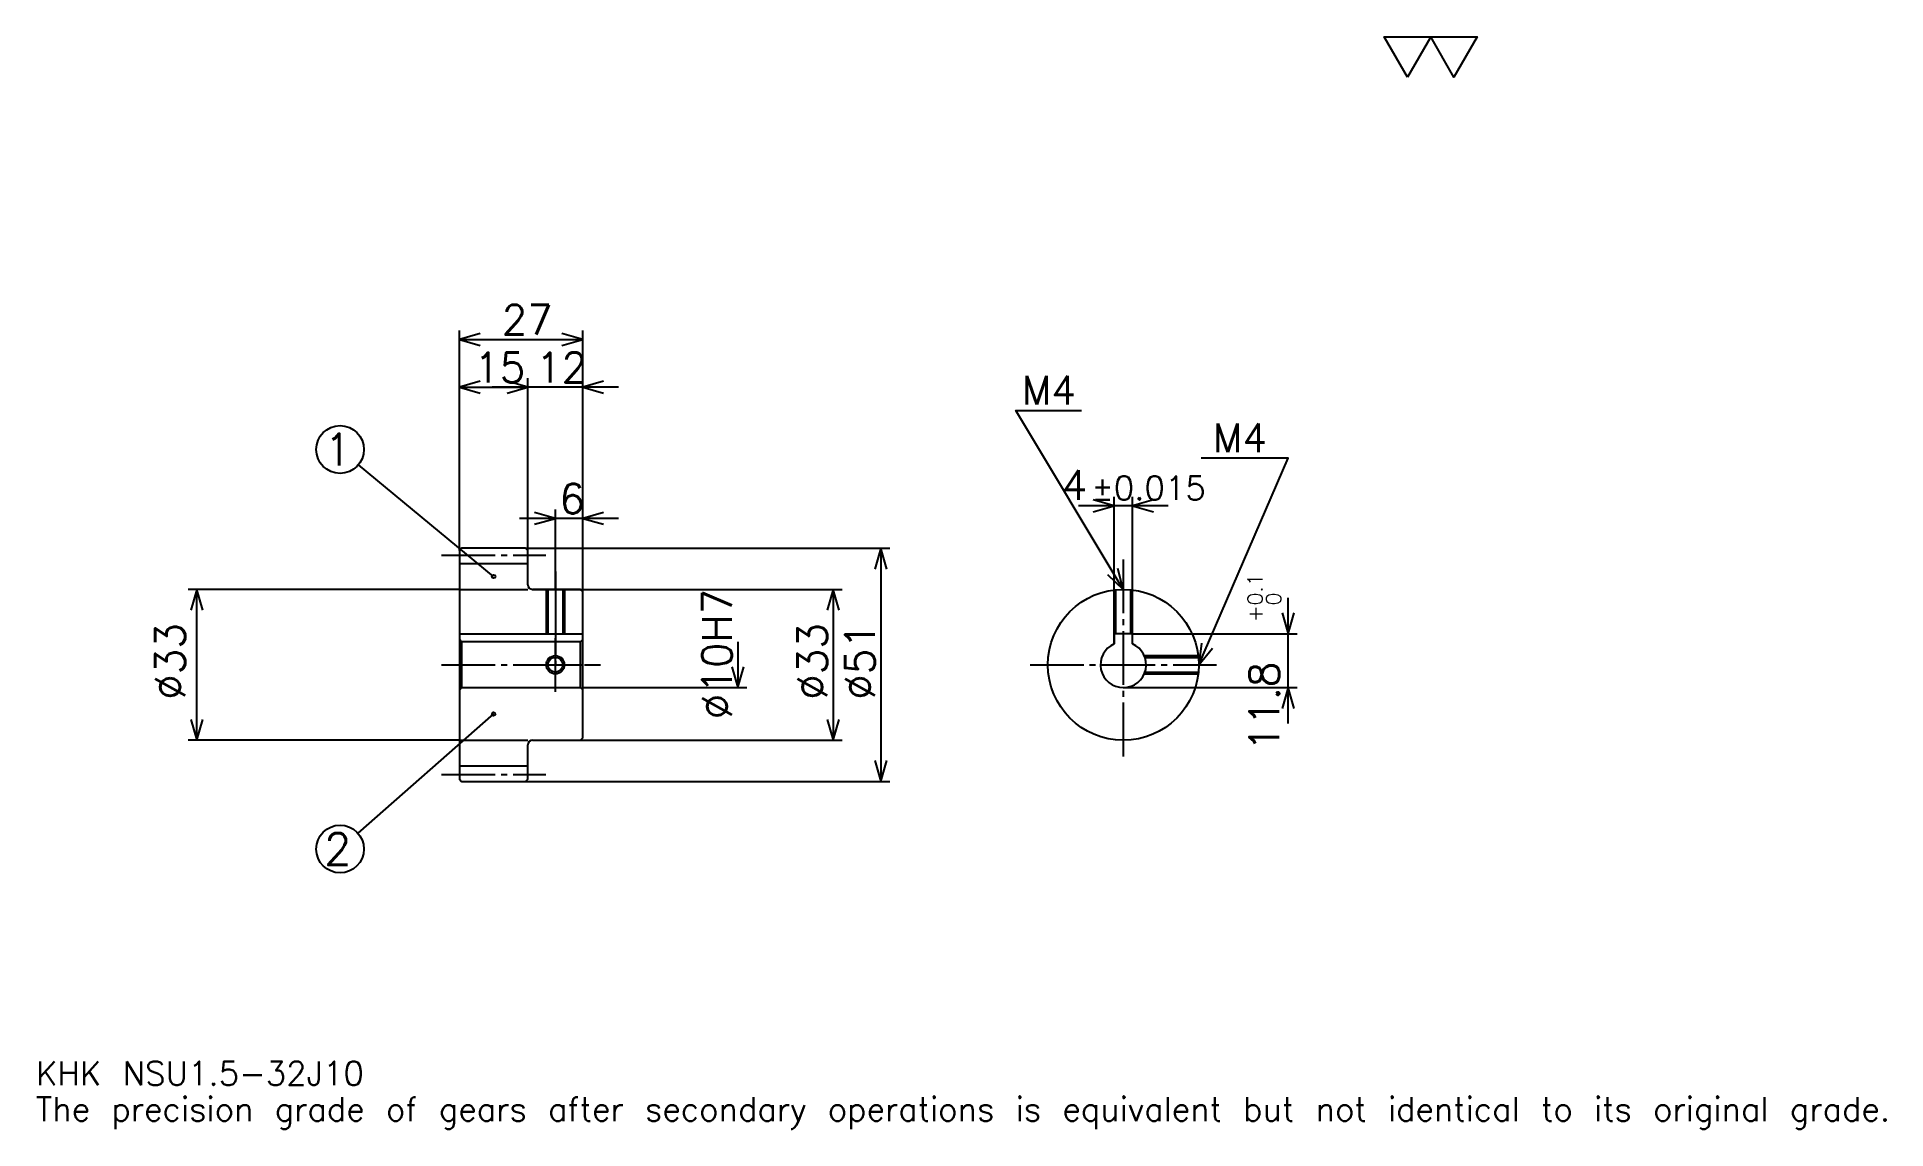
# Model space of a CAD drawing. Extents: x 13 to 418, y 5 to 244.
import ezdxf

# ---------------------------------------------------------------- set-up
doc = ezdxf.new("R2010")
doc.units = 0
doc.linetypes.add('DASHDOT', pattern=[15.652174, 11.73913, -1.304348, 1.304348, -1.304348])
doc.layers.get('0').update_dxf_attribs({"linetype": 'CONTINUOUS'})
doc.layers.add('DASHDOT', color=6, linetype='DASHDOT')
doc.styles.add('KANJI', font='TXT', dxfattribs={"bigfont": 'BIGFONT'})

msp = doc.modelspace()

# ---------------------------------------------------------------- linework, layer by layer
at = {"color": 5}
for p, q in [((105.652168, 131.804352), (105.652168, 179.41304)), ((132.652161, 131.804352), (132.652161, 179.41304)), ((105.652168, 177.456512), (132.652161, 177.456512)), ((105.652168, 167.021729), (120.652168, 167.021729)), ((140.478256, 167.021729), (112.82608, 167.021729)), ((120.652168, 131.804352), (120.652168, 168.978256)), ((113.152168, 125.616844), (83.585938, 150.066406)), ((248.891296, 113.104347), (248.891296, 143.021729)), ((252.891296, 113.104347), (252.891296, 143.021729)), ((140.478256, 138.32608), (118.82608, 138.32608)), ((126.652168, 131.804352), (126.652168, 140.282608)), ((260.717377, 141.065216), (241.065216, 141.065216)), ((105.652168, 131.304352), (105.652168, 131.804352)), ((120.152168, 131.804352), (132.652161, 131.804352)), ((120.652168, 131.304352), (120.652168, 131.804352)), ((126.652168, 122.804344), (126.652168, 131.804352)), ((126.652168, 122.804344), (126.652168, 131.804352)), ((132.652161, 131.804352), (199.82608, 131.804352)), ((132.652161, 122.304344), (132.652161, 131.804352)), ((197.869568, 131.804352), (197.869568, 80.804344)), ((105.652168, 122.804344), (46.304344, 122.804344)), ((48.260864, 89.804344), (48.260864, 122.804344)), ((121.652168, 122.804344), (132.652161, 122.804344)), ((132.652161, 122.804344), (189.391296, 122.804344)), ((187.434784, 122.804344), (187.434784, 89.804344)), ((286.956512, 93.478256), (286.956512, 120.930435)), ((166.565216, 111.304344), (166.565216, 101.304344)), ((252.891296, 113.104347), (288.913055, 113.104347)), ((132.652161, 101.304344), (168.521729, 101.304344)), ((250.891296, 101.304344), (288.913055, 101.304344)), ((113.152168, 95.554344), (83.483109, 69.46286)), ((105.652168, 89.804344), (46.304344, 89.804344)), ((121.652168, 89.804344), (132.652161, 89.804344)), ((132.652161, 89.804344), (189.391296, 89.804344)), ((120.152168, 80.804344), (132.652161, 80.804344)), ((132.652161, 80.804344), (199.82608, 80.804344))]:
    msp.add_line(p, q, dxfattribs=at)
at = {"color": 4}
for p, q in [((105.652168, 128.429352), (120.652168, 128.429352)), ((105.652168, 122.804344), (120.652168, 122.804344)), ((105.652168, 113.104347), (132.652161, 113.104347)), ((106.152168, 111.304344), (106.152168, 101.304344)), ((132.152161, 111.304344), (132.652161, 111.804344)), ((132.152161, 101.304344), (132.652161, 100.804344)), ((105.652168, 89.804344), (120.652168, 89.804344)), ((105.652168, 84.179344), (120.652168, 84.179344))]:
    msp.add_line(p, q, dxfattribs=at)
at = {"color": 7}
msp.add_lwpolyline([(313.043488, 234.782608), (307.956543, 243.600006), (328.304352, 243.600006), (323.217407, 234.782608), (318.130432, 243.600006), (313.043488, 234.782608)], dxfattribs=at)
at = {"color": 5}
for points in [[(110.217384, 178.760864), (105.652168, 177.456512), (110.217384, 176.152176)], [(128.086945, 176.152176), (132.652161, 177.456512), (128.086945, 178.760864)], [(110.217384, 168.32608), (105.652168, 167.021729), (110.217384, 165.717392)], [(116.086952, 165.717392), (120.652168, 167.021729), (116.086952, 168.32608)], [(116.086952, 165.717392), (120.652168, 167.021729), (116.086952, 168.32608)], [(137.217392, 168.32608), (132.652161, 167.021729), (137.217392, 165.717392)], [(250.891296, 122.804344), (227.41304, 161.934784), (241.760864, 161.934784)], [(267.391296, 106.304344), (286.956512, 151.5), (267.913055, 151.5)], [(244.32608, 139.760864), (248.891296, 141.065216), (244.32608, 142.369568)], [(257.456512, 142.369568), (252.891296, 141.065216), (257.456512, 139.760864)], [(122.086952, 137.021729), (126.652168, 138.32608), (122.086952, 139.630432)], [(137.217392, 139.630432), (132.652161, 138.32608), (137.217392, 137.021729)], [(199.173904, 127.239128), (197.869568, 131.804352), (196.565216, 127.239128)], [(247.424042, 126.047905), (250.891296, 122.804344), (249.66098, 127.390068)], [(49.565212, 118.239128), (48.260864, 122.804344), (46.956516, 118.239128)], [(188.73912, 118.239128), (187.434784, 122.804344), (186.130432, 118.239128)], [(285.652161, 117.669563), (286.956512, 113.104347), (288.260864, 117.669563)], [(268.007935, 111.012032), (267.391296, 106.304344), (270.401947, 109.975662)], [(165.260864, 105.86956), (166.565216, 101.304344), (167.869568, 105.86956)], [(288.260864, 96.739128), (286.956512, 101.304344), (285.652161, 96.739128)], [(46.956516, 94.36956), (48.260864, 89.804344), (49.565212, 94.36956)], [(186.130432, 94.36956), (187.434784, 89.804344), (188.73912, 94.36956)], [(196.565216, 85.36956), (197.869568, 80.804344), (199.173904, 85.36956)]]:
    msp.add_lwpolyline(points, dxfattribs=at)
at = {"color": 4}
for points in [[(120.652168, 123.804344), (120.652168, 131.304352), (120.152168, 131.804352), (106.152168, 131.804352), (105.652168, 131.304352), (105.652168, 100.804344)], [(121.652168, 89.804344), (132.152161, 89.804344), (132.652161, 90.304344), (132.652161, 122.304344), (132.152161, 122.804344), (121.652168, 122.804344)], [(124.652168, 122.804344), (124.652168, 113.104347)], [(125.032166, 122.804344), (125.032166, 113.104347)], [(128.272171, 122.804344), (128.272171, 113.104347)], [(128.652161, 122.804344), (128.652161, 113.104347)], [(248.891296, 110.886917), (248.891296, 122.682686)], [(249.271301, 113.104347), (249.271301, 122.724625)], [(252.511292, 113.104347), (252.511292, 122.724625)], [(252.891296, 110.886917), (252.891296, 122.682686)], [(105.652168, 100.804344), (106.152168, 101.304344), (132.152161, 101.304344), (132.152161, 111.304344), (106.152168, 111.304344), (105.652168, 111.804344)], [(252.891296, 110.886917), (252.891296, 113.104347), (248.891296, 113.104347), (248.891296, 110.886917)], [(255.473877, 108.304344), (267.269653, 108.304344)], [(255.621582, 107.924347), (267.311584, 107.924347)], [(255.473877, 104.304344), (267.269653, 104.304344)], [(255.621582, 104.684341), (267.311584, 104.684341)], [(105.652168, 100.804344), (105.652168, 81.304344), (106.152168, 80.804344), (120.152168, 80.804344), (120.652168, 81.304344), (120.652168, 88.804344)]]:
    msp.add_lwpolyline(points, dxfattribs=at)
at = {"color": 5}
for centre, radius in [((79.565216, 153.391296), 5.217391), ((113.152168, 125.616844), 0.391304), ((113.152168, 95.554344), 0.391304), ((79.565216, 66.017387), 5.217391)]:
    msp.add_circle(centre, radius, dxfattribs=at)
at = {"color": 4}
for centre, radius in [((250.891296, 106.304344), 16.5), ((126.652168, 106.304344), 1.62)]:
    msp.add_circle(centre, radius, dxfattribs=at)
at = {"color": 7}
msp.add_circle((126.652168, 106.304344), 2, dxfattribs=at)
at = {"color": 4}
for centre, radius, start, end in [((121.652168, 123.804344), 1, 180, 270), ((250.891296, 106.304344), 5, 113.57817801, 66.42182199), ((121.652168, 88.804344), 1, 90, 180)]:
    msp.add_arc(centre, radius, start, end, dxfattribs=at)
at = {"layer": 'DASHDOT', "color": 7}
for p, q in [((101.739128, 130.304352), (124.565216, 130.304352)), ((250.891296, 129.32608), (250.891296, 85.891296)), ((126.652168, 122.804344), (126.652168, 106.304344)), ((101.739128, 106.304344), (136.565216, 106.304344)), ((230.478256, 106.304344), (271.304352, 106.304344)), ((101.739128, 82.304344), (124.565216, 82.304344))]:
    msp.add_line(p, q, dxfattribs=at)
for points in [[(126.652168, 126.717392), (126.652168, 109.191299)], [(126.652168, 100.391304), (126.652168, 112.217384)], [(120.73912, 106.304344), (132.565216, 106.304344)]]:
    msp.add_lwpolyline(points, dxfattribs=at)

# ---------------------------------------------------------------- texts
at = {"color": 7, "style": 'KANJI'}
for s, height, p in [('27', 6.521739, (114.91304, 178.5)), ('15', 6.521739, (108.91304, 168.065216)), ('12', 6.521739, (122.41304, 168.065216)), ('M4', 6.26087, (228.717377, 163.239136)), ('M4', 6.26087, (270.521729, 152.804352)), ('1', 6.956522, (76.086952, 149.91304)), ('6', 6.521739, (127.5326, 139.369568)), ('4', 6.521739, (237.429138, 142.369568)), ('%%p0.015', 5.217391, (243.884857, 142.369568)), ('2', 6.956522, (76.086952, 62.539127)), ('KHK NSU1.5-32J10', 5.217391, (13.043478, 14.347826)), ('The precision grade of gears after secondary operations is equivalent but not identical to its original grade.', 5.217391, (13.043478, 6.521739))]:
    msp.add_text(s, height=height, dxfattribs=at).set_placement(p)
for s, height, p in [('%%c10H7', 6.521739, (165.260864, 94.402168)), ('0.1', 3.26087, (281.347839, 119.309372)), ('0', 3.26087, (285.391296, 119.309372)), ('+', 3.26087, (281.347839, 115.657196)), ('%%c33', 6.521739, (45.652168, 98.641304)), ('%%c33', 6.521739, (186.130432, 98.641296)), ('%%c51', 6.521739, (196.565216, 98.641296)), ('11.8', 6.521739, (285, 87.428528))]:
    msp.add_text(s, height=height, rotation=90, dxfattribs=at).set_placement(p)

doc.saveas('drawing.dxf')
